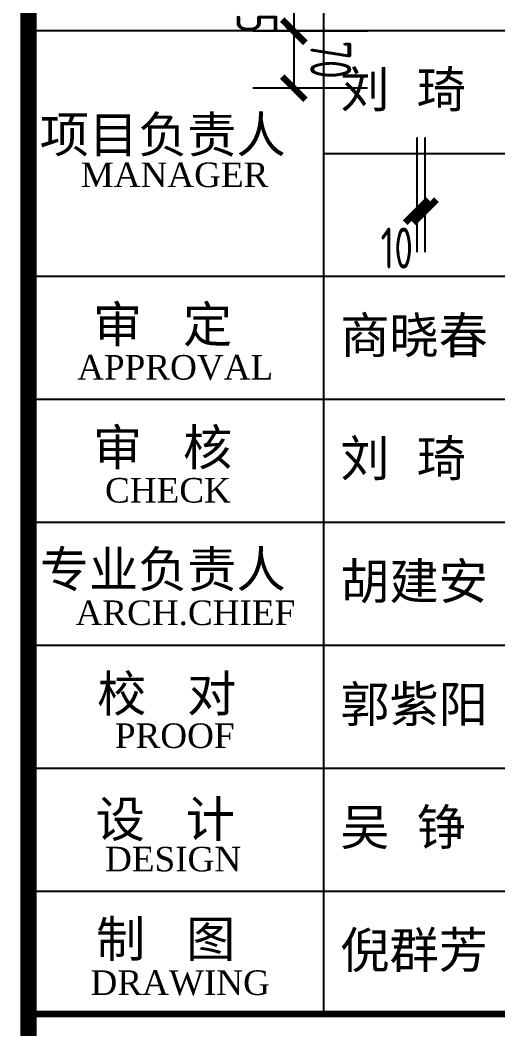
# Model space of a CAD drawing. Extents: x 498328 to 716449, y -893371 to -467753.
# Drawn here: x 604677 to 607592, y -741219 to -735067 of the extents above; entities that cross this region are included whole.
import ezdxf

# ---------------------------------------------------------------- set-up
doc = ezdxf.new("R2010")
doc.units = 0
doc.header["$LTSCALE"] = 1000
doc.linetypes.add('Continuous-STNodeDetDraw-Dim', pattern=[0])
doc.layers.get('0').update_dxf_attribs({"linetype": 'CONTINUOUS'})
doc.layers.add('TK-PUBLIC', color=7, linetype='CONTINUOUS')
doc.layers.add('通用-图框C-SHET', color=141, linetype='CONTINUOUS')
doc.layers.add('详图标注', color=3, linetype='CONTINUOUS', lineweight=18)
doc.styles.add('StTextStyleDim', font='yjkeng.shx', dxfattribs={"width": 0.7, "bigfont": 'yjkchn.shx'})
doc.styles.add('StTextStyleDim_0', font='yjkeng.shx', dxfattribs={"width": 0.7, "bigfont": 'yjkchn.shx'})
doc.styles.add('标识1', font='times.ttf')
doc.dimstyles.new('StDimStyle', dxfattribs={"dimscale": 0.2, "dimtxt": 250, "dimasz": 1, "dimexe": 2.5, "dimexo": 3, "dimgap": 1, "dimtad": 1, "dimdec": 0, "dimzin": 0, "dimdsep": 46, "dimtxsty": 'StTextStyleDim', "dimblk": 'ARCHTICK', "dimblk1": 'ARCHTICK', "dimblk2": 'ARCHTICK', "dimcen": 0.09, "dimadec": 0, "dimazin": 0, "dimtfac": 1, "dimtdec": 4, "dimtix": 1, "dimtmove": 2, "dimatfit": 3, "dimfxl": 0, "dimtolj": 1, "dimtzin": 0, "dimarcsym": 0})

# ---------------------------------------------------------------- blocks, each defined once
blk = doc.blocks.new('_ARCHTICK')
at = {"color": 0, "const_width": 0.4}
blk.add_lwpolyline([(-0.707, -0.707), (0.707, 0.707)], dxfattribs=at)
blk = doc.blocks.new('图框1')
at = {"layer": '通用-图框C-SHET'}
for p, q in [((704539.4, -229106), (709539.4, -229106)), ((706339.4, -229856), (709539.4, -229856)), ((704539.4, -230606), (709539.4, -230606)), ((704539.4, -231356), (709539.4, -231356)), ((704539.4, -232106), (709539.4, -232106)), ((704539.4, -232856), (709539.4, -232856)), ((704539.4, -233606), (709539.4, -233606)), ((704539.4, -234356), (709539.4, -234356))]:
    blk.add_line(p, q, dxfattribs=at)
at = {"layer": '通用-图框C-SHET', "const_width": 40}
blk.add_lwpolyline([(704539.4, -235106), (709539.4, -235106)], dxfattribs=at)
at = {"layer": 'TK-PUBLIC', "color": 1, "style": '标识1'}
for s, p in [('刘  琦', (706443.2, -229575.9)), ('商晓春', (706443.2, -231075.9)), ('刘  琦', (706443.2, -231825.9)), ('胡建安', (706443.2, -232575.9)), ('郭紫阳', (706443.2, -233325.9)), ('吴  铮', (706443.2, -234075.9)), ('倪群芳', (706443.2, -234825.9))]:
    blk.add_text(s, height=220, dxfattribs=at).set_placement(p)
at = {"layer": 'TK-PUBLIC', "style": '标识1'}
for s, height, p in [('项目负责人', 220, (704609.3, -229851.5)), ('MANAGER', 150, (704858.9, -230062)), ('审   定', 220, (704933.9, -231009.2)), ('APPROVAL', 150, (704837.4, -231236.3)), ('审   核', 220, (704933.9, -231759.2)), ('CHECK', 150, (705007.4, -231986.3)), ('专业负责人', 220, (704609.3, -232503)), ('ARCH.CHIEF', 150, (704827.3, -232733.4)), ('校   对', 220, (704959.3, -233261.5)), ('PROOF', 150, (705067.5, -233483.3)), ('设   计', 220, (704950.4, -234027)), ('DESIGN', 150, (705007.4, -234236)), ('制   图', 220, (704952.6, -234758)), ('DRAWING', 150, (704918.7, -234989.8))]:
    blk.add_text(s, height=height, dxfattribs=at).set_placement(p)

msp = doc.modelspace()

# ---------------------------------------------------------------- linework, layer by layer
at = {"layer": '通用-图框C-SHET'}
msp.add_line((606527.4, -730630.4), (606527.4, -741130.4), dxfattribs=at)
at = {"layer": '通用-图框C-SHET', "const_width": 100}
msp.add_lwpolyline([(604727.4, -750130.4), (604727.4, -724180.4)], dxfattribs=at)

# ---------------------------------------------------------------- block references
at = {"color": 1, "lineweight": 13}
msp.add_blockref('图框1', (-99812.1, -506022.8), dxfattribs=at)

# ---------------------------------------------------------------- dimensions: what is measured, and where the dimension line sits
at = {"layer": '详图标注', "color": 3, "linetype": 'Continuous-STNodeDetDraw-Dim', "lineweight": 18}
for base, p1, p2, angle, location, text in [((606347.7, -735134.1), (607097.7, -734909.1), (607097.7, -735134.1), 270, (606122.7, -735021.6), '45'), ((607147.7, -736231.6), (607097.7, -735481.6), (607147.7, -735481.6), 0, (606975.6, -736456.6), '10')]:
    msp.add_linear_dim(base=base, p1=p1, p2=p2, angle=angle, location=location, text=text, dimstyle='StDimStyle', override={"dimscale": 100, "dimtxt": 2.5, "dimlfac": 0.2, "dimtxsty": 'StTextStyleDim_0', "dimclrt": 7}, dxfattribs=at).render()
msp.add_aligned_dim(p1=(607097.7, -735134.1), p2=(607097.7, -735481.6), distance=-750, text='70', dimstyle='StDimStyle', override={"dimscale": 100, "dimtxt": 2.5, "dimlfac": 0.2, "dimtxsty": 'StTextStyleDim_0', "dimclrt": 7}, dxfattribs=at).render()

doc.saveas('drawing.dxf')
